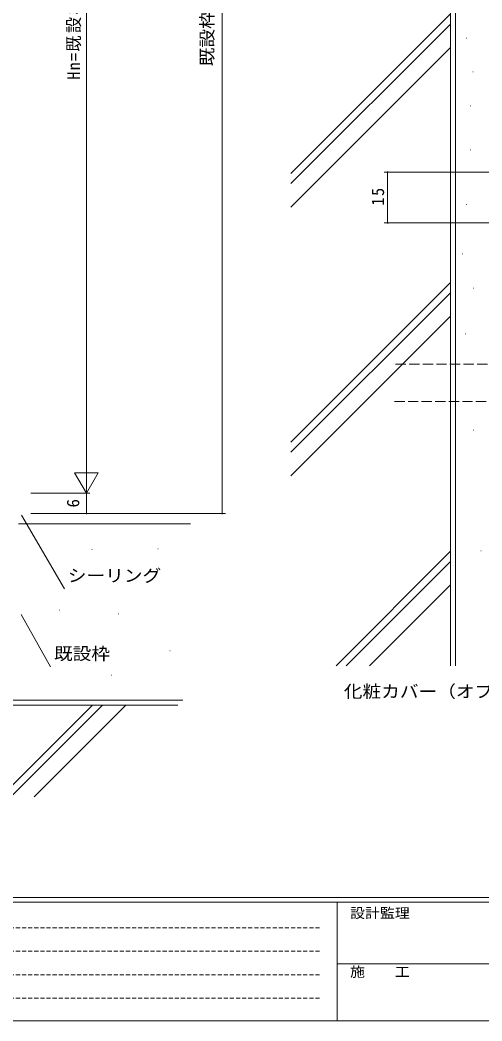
# Model space of a CAD drawing. Units: millimetres on the paper. Extents: x -1112 to 373, y -297 to 267.
# Drawn here: x -253.5 to -117.5, y -297 to -1.9 of the extents above; entities that cross this region are included whole.
import ezdxf
from ezdxf.enums import TextEntityAlignment as Align

# ---------------------------------------------------------------- set-up
doc = ezdxf.new("R2010")
doc.units = ezdxf.units.MM
doc.linetypes.add('DASHED1', pattern=[1.8, 1.2, -0.6])
doc.linetypes.add('DASHED3', pattern=[4, 3, -1])
for name, color, linetype, lineweight in [('0-1_YKK_ZWAK', 7, 'Continuous', 9), ('0-4_YSS_K', 3, 'Continuous', 9), ('0-5_YKK_D', 6, 'Continuous', 9)]:
    doc.layers.add(name, color=color, linetype=linetype, lineweight=lineweight)
doc.styles.add('ＭＳ ゴシック', font='')
doc.styles.get('ＭＳ ゴシック').set_extended_font_data('MS Gothic')

msp = doc.modelspace()

# ---------------------------------------------------------------- linework, layer by layer
at = {"layer": '0-1_YKK_ZWAK'}
for p, q in [((352.3, -260.575), (-417.7, -260.575)), ((314.5, -261.975), (-417.7, -261.975)), ((-160.1, -261.975), (-160.1, -296.975)), ((-160.1, -280.175), (-31.3, -280.175)), ((-417.7, -296.975), (314.5, -296.975))]:
    msp.add_line(p, q, dxfattribs=at)
at = {"layer": '0-1_YKK_ZWAK', "linetype": 'DASHED1'}
for p, q in [((-413.101, -269.488), (-164.909, -269.488)), ((-413.101, -276.416), (-164.909, -276.416)), ((-413.101, -283.345), (-164.909, -283.345)), ((-413.101, -290.274), (-164.909, -290.274))]:
    msp.add_line(p, q, dxfattribs=at)
at = {"layer": '0-4_YSS_K'}
for p, q in [((-126.746, -192.238), (-126.746, 1.762)), ((-125.246, -192.238), (-125.246, 1.762)), ((-173.746, -47.143), (-126.746, -0.143)), ((-173.746, -50.113), (-126.746, -3.113)), ((-122.055, -7.238), (-121.955, -7.238)), ((-173.746, -57.042), (-126.746, -10.042)), ((-120.137, -17.203), (-120.037, -17.203)), ((-120.904, -27.169), (-120.804, -27.169)), ((-120.904, -40.201), (-120.804, -40.201)), ((-122.055, -56.299), (-121.955, -56.299)), ((-123.206, -70.864), (-123.106, -70.864)), ((-173.746, -126.339), (-126.746, -79.339)), ((-173.746, -129.309), (-126.746, -82.309)), ((-120.103, -80.992), (-120.003, -80.992)), ((-173.746, -136.238), (-126.746, -89.238)), ((-122.404, -94.407), (-122.304, -94.407)), ((-120.103, -122.771), (-120.003, -122.771)), ((-253.966, -150.417), (-203.323, -150.417)), ((-232.386, -158.017), (-232.287, -158.017)), ((-212.968, -157.794), (-212.867, -157.794)), ((-160.449, -192.238), (-126.746, -158.535)), ((-117.802, -158.417), (-117.702, -158.417)), ((-157.479, -192.238), (-126.746, -161.505)), ((-150.55, -192.238), (-126.746, -168.434)), ((-241.984, -175.861), (-241.884, -175.861)), ((-224.574, -176.976), (-224.474, -176.976)), ((-224.574, -176.976), (-224.474, -176.976)), ((-209.396, -187.906), (-209.296, -187.906)), ((-226.583, -195.044), (-226.483, -195.044)), ((-333.966, -202.417), (-205.566, -202.417)), ((-259.201, -230.917), (-232.201, -203.917)), ((-256.231, -230.917), (-229.231, -203.917)), ((-249.302, -230.917), (-222.302, -203.917))]:
    msp.add_line(p, q, dxfattribs=at)
at = {"layer": '0-4_YSS_K', "linetype": 'DASHED3'}
for p, q in [((-107.888, -103.357), (-143.232, -103.357)), ((-143.232, -114.357), (-107.888, -114.357))]:
    msp.add_line(p, q, dxfattribs=at)
at = {"layer": '0-4_YSS_K'}
for points in [[(-207.066, -202.417), (-333.966, -202.417), (-333.966, -230.917)], [(-207.066, -203.917), (-332.466, -203.917), (-332.466, -230.917)]]:
    msp.add_lwpolyline(points, dxfattribs=at)
at = {"layer": '0-5_YKK_D'}
for p, q in [((-193.966, -147.418), (-193.966, 148.582)), ((-233.966, 131.582), (-233.966, -134.418)), ((-93.246, -46.738), (-146.246, -46.738)), ((-145.246, -61.738), (-145.246, -46.738)), ((-93.246, -61.738), (-146.246, -61.738)), ((-233.966, -141.418), (-233.966, -129.293)), ((-233.966, -141.418), (-237.466, -135.355)), ((-230.466, -135.355), (-237.466, -135.355)), ((-233.966, -141.418), (-230.466, -135.355)), ((-250.366, -141.418), (-232.966, -141.418)), ((-250.366, -141.418), (-232.966, -141.418)), ((-233.966, -147.417), (-233.966, -141.418)), ((-250.366, -147.417), (-232.966, -147.417)), ((-250.366, -147.418), (-192.966, -147.418)), ((-253.109, -147.886), (-240.436, -169.611)), ((-253.139, -177.12), (-244.515, -192.619))]:
    msp.add_line(p, q, dxfattribs=at)
for centre, start, end in [((-145.246, -46.738), 90, 270), ((-145.246, -46.738), 270, 90), ((-145.246, -61.738), 90, 270), ((-145.246, -61.738), 270, 90), ((-233.966, -147.417), 90, 270), ((-233.966, -147.417), 270, 90), ((-193.966, -147.418), 90, 270), ((-193.966, -147.418), 270, 90)]:
    msp.add_arc(centre, 0.106, start, end, dxfattribs=at)

# ---------------------------------------------------------------- texts
at = {"layer": '0-1_YKK_ZWAK', "style": 'ＭＳ ゴシック', "width": 1.1}
for s, p in [('設計監理', (-156.331, -267.508)), ('施\u3000\u3000工', (-156.331, -284.83))]:
    msp.add_text(s, height=2.933, dxfattribs=at).set_placement(p, align=Align.BOTTOM_LEFT)
at = {"layer": '0-5_YKK_D', "color": 3, "style": 'ＭＳ ゴシック', "width": 1.1}
msp.add_text('既設枠H寸法', height=3.666, rotation=90, dxfattribs=at).set_placement((-195.484, -15.543), align=Align.BOTTOM_LEFT)
at = {"layer": '0-5_YKK_D', "color": 3, "style": 'ＭＳ ゴシック'}
msp.add_text('6', height=3.666, rotation=90, dxfattribs=at).set_placement((-234.966, -145.617), align=Align.BOTTOM_LEFT)
at = {"layer": '0-5_YKK_D', "color": 3, "style": 'ＭＳ ゴシック', "width": 1.1}
for s, p in [('シーリング', (-239.436, -168.611)), ('既設枠', (-243.515, -191.619)), ('化粧カバー（オプション）', (-158.154, -202.756))]:
    msp.add_text(s, height=3.666, dxfattribs=at).set_placement(p, align=Align.BOTTOM_LEFT)
at = {"layer": '0-5_YKK_D', "color": 3, "char_height": 3.666, "attachment_point": 7, "rotation": 90, "style": 'ＭＳ ゴシック'}
for s, insert in [('\\T1.16;\\W0.95;Hn=既設枠H-16', (-235.468, -19.508)), ('\\T1.21;\\W0.95;15', (-146.246, -56.638))]:
    msp.add_mtext(s, dxfattribs=dict(at, insert=insert))

doc.saveas('drawing.dxf')
